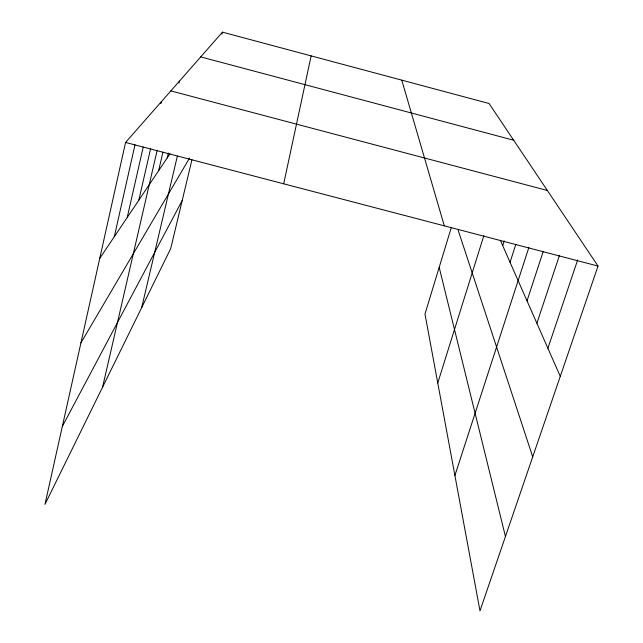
<?xml version="1.0" encoding="UTF-8"?>
<svg xmlns="http://www.w3.org/2000/svg" width="643" height="643" viewBox="0 0 643 643"><rect width="100%" height="100%" fill="white"/><g stroke="black" fill="none" stroke-linecap="round" stroke-linejoin="round"><path stroke-width="0.96" d="M283.692 183.818L311.14 55.885M451.29 227.574L424.975 314.025L479.991 610.85L598.03 266.065L489.058 103.507L222.462 32.15L125.57 142.441L44.97 504.353L170.716 248.56L191.96 159.713M114.309 236.696L134.982 144.812M127.242 217.43L143.236 146.998M138.816 200.206L150.647 148.517M160.911 103.652L161.361 101.707M102.55 387.215L157.109 150.502M158.644 170.684L162.928 152.19M178.955 83.108L179.405 81.163M167.204 157.937L168.337 153.074M141.669 307.643L177.372 156.048M221.996 34.079L222.462 32.15M437.762 383.003L483.866 235.579M502.713 245.658L504.225 240.908M510.052 262.328L515.831 244.324M454.906 475.515L528.892 247.418M527.019 300.852L543.295 251.22M536.889 323.268L559.498 255.223M547.9 348.289L577.671 259.949M62.323 426.438L182.186 200.576M80.93 342.872L189.508 158.114M99.753 258.373L169.993 153.781M125.57 142.441L598.03 266.065M170.845 90.904L547.362 190.481M200.72 56.897L513.685 140.238M500.35 240.281L560.27 376.38M458.178 230.274L532.717 456.86M401.779 80.15L444.313 225.846M439.185 267.335L505.446 536.519"/></g></svg>
